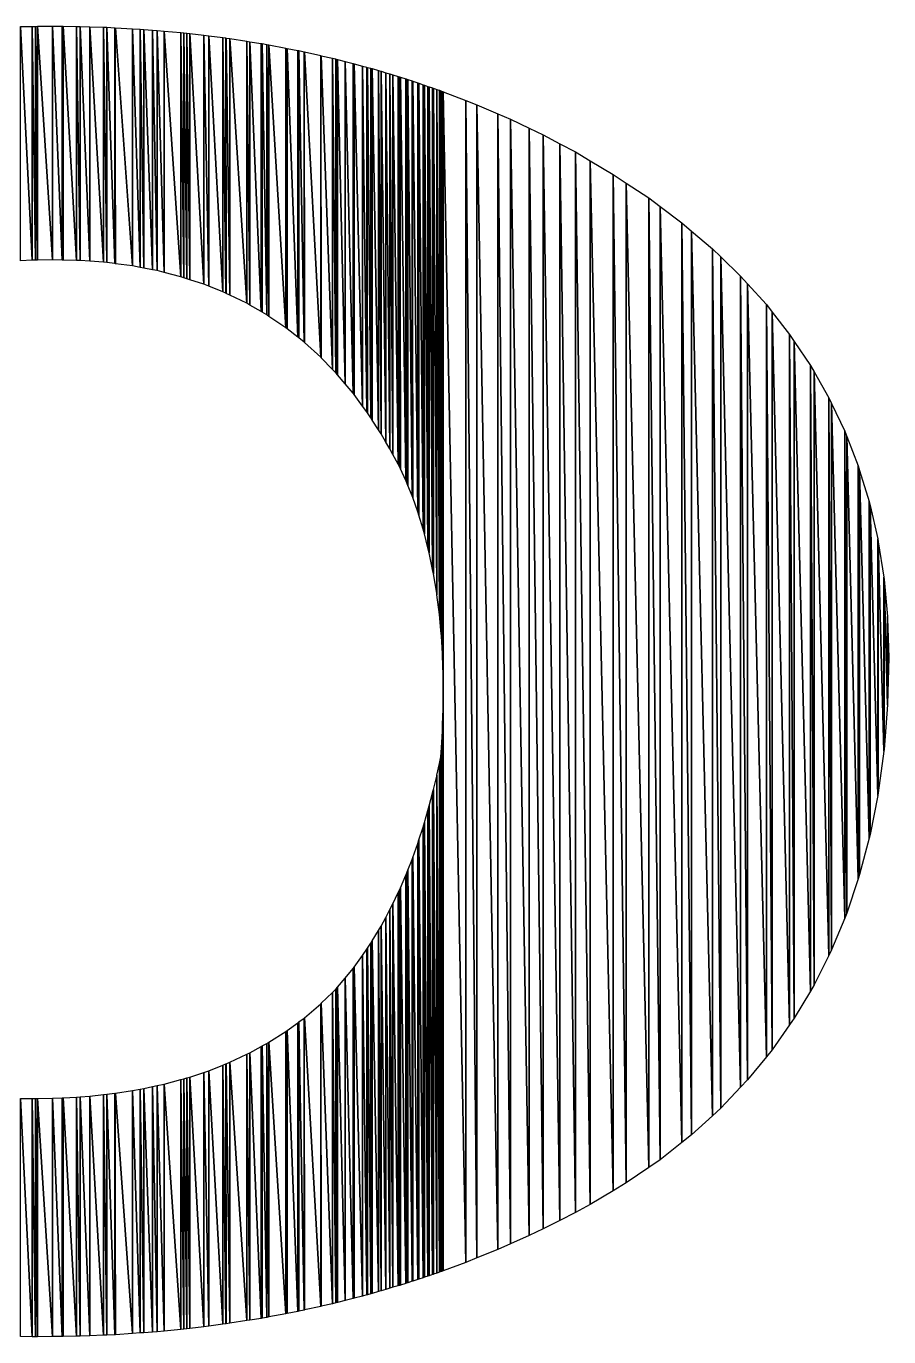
# Model space of a CAD drawing. Header units: millimetres. Extents: x -11062 to -8962, y -7241 to -5756.
# Drawn here: x -9120.72 to -9112.96, y -7086.58 to -7074.78 of the extents above; entities that cross this region are included whole.
import ezdxf

# ---------------------------------------------------------------- set-up
doc = ezdxf.new("R2010")
doc.units = ezdxf.units.MM
doc.header["$LTSCALE"] = 5

msp = doc.modelspace()

# ---------------------------------------------------------------- linework, layer by layer
at = {"color": 7, "linetype": 'Continuous'}
for points in [[(-9120.777, -7076.894), (-9120.777, -7074.785), (-9120.671, -7076.889)], [(-9120.671, -7076.889), (-9120.777, -7074.785), (-9120.671, -7074.785)], [(-9120.671, -7076.889), (-9120.671, -7074.785), (-9120.64, -7076.888)], [(-9120.64, -7076.888), (-9120.671, -7074.785), (-9120.64, -7074.785)], [(-9120.622, -7076.888), (-9120.64, -7074.785), (-9120.622, -7074.784)], [(-9120.64, -7076.888), (-9120.64, -7074.785), (-9120.622, -7076.888)], [(-9120.622, -7076.888), (-9120.622, -7074.784), (-9120.488, -7076.886)], [(-9120.488, -7076.886), (-9120.622, -7074.784), (-9120.488, -7074.784)], [(-9120.4, -7076.888), (-9120.488, -7074.784), (-9120.4, -7074.783)], [(-9120.488, -7076.886), (-9120.488, -7074.784), (-9120.4, -7076.888)], [(-9120.4, -7076.888), (-9120.4, -7074.783), (-9120.392, -7076.888)], [(-9120.392, -7076.888), (-9120.4, -7074.783), (-9120.392, -7074.783)], [(-9120.392, -7076.888), (-9120.392, -7074.783), (-9120.272, -7076.891)], [(-9120.272, -7076.891), (-9120.392, -7074.783), (-9120.272, -7074.786)], [(-9120.272, -7076.891), (-9120.272, -7074.786), (-9120.24, -7076.892)], [(-9120.24, -7076.892), (-9120.272, -7074.786), (-9120.24, -7074.787)], [(-9120.24, -7076.892), (-9120.24, -7074.787), (-9120.152, -7076.898)], [(-9120.152, -7076.898), (-9120.24, -7074.787), (-9120.152, -7074.789)], [(-9120.152, -7076.898), (-9120.152, -7074.789), (-9120.03, -7076.908)], [(-9120.03, -7076.908), (-9120.152, -7074.789), (-9120.03, -7074.792)], [(-9120.03, -7076.908), (-9120.03, -7074.792), (-9120, -7076.91)], [(-9120, -7076.91), (-9120.03, -7074.792), (-9120, -7074.793)], [(-9120, -7076.91), (-9120, -7074.793), (-9119.927, -7076.92)], [(-9119.927, -7076.92), (-9120, -7074.793), (-9119.927, -7074.798)], [(-9119.927, -7076.92), (-9119.927, -7074.798), (-9119.921, -7076.921)], [(-9119.921, -7076.921), (-9119.927, -7074.798)], [(-9119.921, -7076.921), (-9119.921, -7074.798), (-9119.769, -7076.941)], [(-9119.769, -7076.941), (-9119.921, -7074.798), (-9119.769, -7074.806)], [(-9119.769, -7076.941), (-9119.769, -7074.806), (-9119.698, -7076.954)], [(-9119.698, -7076.954), (-9119.769, -7074.806), (-9119.698, -7074.81)], [(-9119.698, -7076.954), (-9119.698, -7074.81), (-9119.665, -7076.961)], [(-9119.665, -7076.961), (-9119.698, -7074.81), (-9119.665, -7074.812)], [(-9119.665, -7076.961), (-9119.665, -7074.812), (-9119.587, -7076.976)], [(-9119.587, -7076.976), (-9119.665, -7074.812), (-9119.587, -7074.819)], [(-9119.587, -7076.976), (-9119.587, -7074.819), (-9119.547, -7076.983)], [(-9119.547, -7076.983), (-9119.587, -7074.819), (-9119.547, -7074.822)], [(-9119.547, -7076.983), (-9119.547, -7074.822), (-9119.484, -7077)], [(-9119.484, -7077), (-9119.547, -7074.822), (-9119.484, -7074.828)], [(-9119.484, -7077), (-9119.484, -7074.828), (-9119.332, -7077.039)], [(-9119.332, -7077.039), (-9119.484, -7074.828), (-9119.332, -7074.841)], [(-9119.332, -7077.039), (-9119.332, -7074.841), (-9119.307, -7077.047)], [(-9119.307, -7077.047), (-9119.332, -7074.841), (-9119.307, -7074.843)], [(-9119.307, -7077.047), (-9119.307, -7074.843), (-9119.278, -7077.056)], [(-9119.278, -7077.056), (-9119.307, -7074.843), (-9119.278, -7074.846)], [(-9119.278, -7077.056), (-9119.278, -7074.846), (-9119.253, -7077.065)], [(-9119.253, -7077.065), (-9119.278, -7074.846), (-9119.253, -7074.849)], [(-9119.253, -7077.065), (-9119.253, -7074.849), (-9119.127, -7077.106)], [(-9119.127, -7077.106), (-9119.253, -7074.849), (-9119.127, -7074.865)], [(-9119.127, -7077.106), (-9119.127, -7074.865), (-9119.081, -7077.124)], [(-9119.081, -7077.124), (-9119.127, -7074.865), (-9119.081, -7074.87)], [(-9119.081, -7077.124), (-9119.081, -7074.87), (-9118.955, -7077.175)], [(-9118.955, -7077.175), (-9119.081, -7074.87), (-9118.955, -7074.885)], [(-9118.955, -7077.175), (-9118.955, -7074.885), (-9118.929, -7077.185)], [(-9118.929, -7077.185), (-9118.955, -7074.885), (-9118.929, -7074.889)], [(-9118.929, -7077.185), (-9118.929, -7074.889), (-9118.924, -7077.188)], [(-9118.924, -7077.188), (-9118.929, -7074.889)], [(-9118.924, -7077.188), (-9118.924, -7074.89), (-9118.892, -7077.203)], [(-9118.892, -7077.203), (-9118.924, -7074.89), (-9118.892, -7074.895)], [(-9118.892, -7077.203), (-9118.892, -7074.895), (-9118.74, -7077.277)], [(-9118.74, -7077.277), (-9118.892, -7074.895), (-9118.74, -7074.918)], [(-9118.74, -7077.277), (-9118.74, -7074.918), (-9118.712, -7077.294)], [(-9118.712, -7077.294), (-9118.74, -7074.918), (-9118.712, -7074.923)], [(-9118.712, -7077.294), (-9118.712, -7074.923), (-9118.609, -7077.352)], [(-9118.609, -7077.352), (-9118.712, -7074.923), (-9118.609, -7074.938)], [(-9118.609, -7077.352), (-9118.609, -7074.938), (-9118.6, -7077.358)], [(-9118.6, -7077.358), (-9118.609, -7074.938), (-9118.6, -7074.94)], [(-9118.6, -7077.358), (-9118.6, -7074.94), (-9118.56, -7077.381)], [(-9118.56, -7077.381), (-9118.6, -7074.94), (-9118.56, -7074.948)], [(-9118.56, -7077.381), (-9118.56, -7074.948), (-9118.54, -7077.395)], [(-9118.54, -7077.395), (-9118.56, -7074.948), (-9118.54, -7074.952)], [(-9118.54, -7077.395), (-9118.54, -7074.952), (-9118.388, -7077.497)], [(-9118.388, -7077.497), (-9118.54, -7074.952), (-9118.388, -7074.981)], [(-9118.388, -7077.497), (-9118.388, -7074.981), (-9118.376, -7077.506)], [(-9118.376, -7077.506), (-9118.388, -7074.981), (-9118.376, -7074.983)], [(-9118.376, -7077.506), (-9118.376, -7074.983), (-9118.281, -7077.581)], [(-9118.281, -7077.581), (-9118.376, -7074.983), (-9118.281, -7075.001)], [(-9118.281, -7077.581), (-9118.281, -7075.001), (-9118.27, -7077.589)], [(-9118.27, -7077.589), (-9118.281, -7075.001), (-9118.27, -7075.003)], [(-9118.27, -7077.589), (-9118.27, -7075.003), (-9118.224, -7077.626)], [(-9118.224, -7077.626), (-9118.27, -7075.003), (-9118.224, -7075.013)], [(-9118.224, -7077.626), (-9118.224, -7075.013), (-9118.221, -7077.629)], [(-9118.221, -7077.629), (-9118.224, -7075.013)], [(-9118.221, -7077.629), (-9118.221, -7075.014), (-9118.074, -7077.762)], [(-9118.074, -7077.762), (-9118.221, -7075.014), (-9118.074, -7075.047)], [(-9118.074, -7077.762), (-9118.074, -7075.047), (-9118.069, -7077.766)], [(-9118.069, -7077.766), (-9118.074, -7075.047)], [(-9118.069, -7077.766), (-9118.069, -7075.049), (-9117.968, -7077.871)], [(-9117.968, -7077.871), (-9118.069, -7075.049), (-9117.968, -7075.071)], [(-9117.968, -7077.871), (-9117.968, -7075.071), (-9117.937, -7077.903)], [(-9117.937, -7077.903), (-9117.968, -7075.071), (-9117.937, -7075.078)], [(-9117.937, -7077.903), (-9117.937, -7075.078), (-9117.935, -7077.905)], [(-9117.935, -7077.905), (-9117.937, -7075.078)], [(-9117.935, -7077.905), (-9117.935, -7075.079), (-9117.922, -7077.919)], [(-9117.922, -7077.919), (-9117.935, -7075.079), (-9117.922, -7075.082)], [(-9117.922, -7077.919), (-9117.922, -7075.082), (-9117.853, -7078.002)], [(-9117.853, -7078.002), (-9117.922, -7075.082), (-9117.853, -7075.101)], [(-9117.853, -7078.002), (-9117.853, -7075.101), (-9117.783, -7078.084)], [(-9117.783, -7078.084), (-9117.853, -7075.101), (-9117.783, -7075.119)], [(-9117.783, -7078.084), (-9117.783, -7075.119), (-9117.773, -7078.098)], [(-9117.773, -7078.098), (-9117.783, -7075.119), (-9117.773, -7075.122)], [(-9117.773, -7078.098), (-9117.773, -7075.122), (-9117.697, -7078.202)], [(-9117.697, -7078.202), (-9117.773, -7075.122), (-9117.697, -7075.142)], [(-9117.697, -7078.202), (-9117.697, -7075.142), (-9117.66, -7078.253)], [(-9117.66, -7078.253), (-9117.697, -7075.142), (-9117.66, -7075.152)], [(-9117.66, -7078.253), (-9117.66, -7075.152), (-9117.653, -7078.262)], [(-9117.653, -7078.262), (-9117.66, -7075.152)], [(-9117.653, -7078.262), (-9117.653, -7075.154), (-9117.624, -7078.308)], [(-9117.624, -7078.308), (-9117.653, -7075.154), (-9117.624, -7075.161)], [(-9117.624, -7078.308), (-9117.624, -7075.161), (-9117.61, -7078.328)], [(-9117.61, -7078.328), (-9117.624, -7075.161), (-9117.61, -7075.165)], [(-9117.61, -7078.328), (-9117.61, -7075.165), (-9117.554, -7078.416)], [(-9117.554, -7078.416), (-9117.61, -7075.165), (-9117.554, -7075.182)], [(-9117.554, -7078.416), (-9117.554, -7075.182), (-9117.531, -7078.451)], [(-9117.531, -7078.451), (-9117.554, -7075.182), (-9117.531, -7075.189)], [(-9117.531, -7078.451), (-9117.531, -7075.189), (-9117.487, -7078.525)], [(-9117.487, -7078.525), (-9117.531, -7075.189), (-9117.487, -7075.202)], [(-9117.487, -7078.525), (-9117.487, -7075.202), (-9117.451, -7078.585)], [(-9117.451, -7078.585), (-9117.487, -7075.202), (-9117.451, -7075.213)], [(-9117.451, -7078.585), (-9117.451, -7075.213), (-9117.424, -7078.636)], [(-9117.424, -7078.636), (-9117.451, -7075.213), (-9117.424, -7075.222)], [(-9117.424, -7078.636), (-9117.424, -7075.222), (-9117.376, -7078.725)], [(-9117.376, -7078.725), (-9117.424, -7075.222), (-9117.376, -7075.236)], [(-9117.376, -7078.725), (-9117.376, -7075.236), (-9117.363, -7078.753)], [(-9117.363, -7078.753), (-9117.376, -7075.236), (-9117.363, -7075.24)], [(-9117.363, -7078.753), (-9117.363, -7075.24), (-9117.357, -7078.767)], [(-9117.357, -7078.767), (-9117.363, -7075.24)], [(-9117.357, -7078.767), (-9117.357, -7075.242), (-9117.308, -7078.872)], [(-9117.308, -7078.872), (-9117.357, -7075.242), (-9117.308, -7075.257)], [(-9117.308, -7078.872), (-9117.308, -7075.257), (-9117.306, -7078.876)], [(-9117.306, -7078.876), (-9117.308, -7075.257)], [(-9117.306, -7078.876), (-9117.306, -7075.257), (-9117.29, -7078.916)], [(-9117.29, -7078.916), (-9117.306, -7075.257), (-9117.29, -7075.262)], [(-9117.29, -7078.916), (-9117.29, -7075.262), (-9117.252, -7079.01)], [(-9117.252, -7079.01), (-9117.29, -7075.262), (-9117.252, -7075.276)], [(-9117.252, -7079.01), (-9117.252, -7075.276), (-9117.246, -7079.025)], [(-9117.246, -7079.025), (-9117.252, -7075.276)], [(-9117.246, -7079.025), (-9117.246, -7075.278), (-9117.201, -7079.153)], [(-9117.201, -7079.153), (-9117.246, -7075.278), (-9117.201, -7075.293)], [(-9117.201, -7079.153), (-9117.201, -7075.293), (-9117.19, -7079.184)], [(-9117.19, -7079.184), (-9117.201, -7075.293), (-9117.19, -7075.297)], [(-9117.19, -7079.184), (-9117.19, -7075.297), (-9117.153, -7079.308)], [(-9117.153, -7079.308), (-9117.19, -7075.297), (-9117.153, -7075.31)], [(-9117.153, -7079.308), (-9117.153, -7075.31), (-9117.141, -7079.35)], [(-9117.141, -7079.35), (-9117.153, -7075.31), (-9117.141, -7075.314)], [(-9117.141, -7079.35), (-9117.141, -7075.314), (-9117.109, -7079.478)], [(-9117.109, -7079.478), (-9117.141, -7075.314), (-9117.109, -7075.325)], [(-9117.109, -7079.478), (-9117.109, -7075.325), (-9117.098, -7079.522)], [(-9117.098, -7079.522), (-9117.109, -7075.325), (-9117.098, -7075.329)], [(-9117.098, -7079.522), (-9117.098, -7075.329), (-9117.067, -7079.671)], [(-9117.067, -7079.671), (-9117.098, -7075.329), (-9117.067, -7075.339)], [(-9117.067, -7079.671), (-9117.067, -7075.339), (-9117.061, -7079.7)], [(-9117.061, -7079.7), (-9117.067, -7075.339)], [(-9117.061, -7079.7), (-9117.061, -7075.342), (-9117.059, -7079.711)], [(-9117.059, -7079.711), (-9117.061, -7075.342)], [(-9117.059, -7079.711), (-9117.059, -7075.342), (-9117.03, -7079.885)], [(-9117.03, -7079.885), (-9117.059, -7075.342), (-9117.03, -7075.352)], [(-9117.03, -7079.885), (-9117.03, -7075.352), (-9117.028, -7079.901)], [(-9117.028, -7079.901), (-9117.03, -7075.352)], [(-9117.028, -7079.901), (-9117.028, -7075.353), (-9117.006, -7080.076)], [(-9117.006, -7080.076), (-9117.028, -7075.353), (-9117.006, -7075.36)], [(-9117.006, -7080.076), (-9117.006, -7075.36), (-9116.993, -7080.222)], [(-9116.993, -7080.222), (-9117.006, -7075.36), (-9116.993, -7075.365)], [(-9116.993, -7080.222), (-9116.993, -7075.365), (-9116.988, -7080.273)], [(-9116.988, -7080.273), (-9116.993, -7075.365)], [(-9116.988, -7080.273), (-9116.988, -7075.367), (-9116.979, -7080.429)], [(-9116.979, -7080.429), (-9116.988, -7075.367), (-9116.979, -7075.37)], [(-9116.979, -7080.429), (-9116.979, -7075.37), (-9116.977, -7080.477)], [(-9116.977, -7080.477), (-9116.979, -7075.37)], [(-9116.977, -7080.477), (-9116.977, -7075.371), (-9116.976, -7080.502)], [(-9116.976, -7080.502), (-9116.977, -7075.371)], [(-9116.976, -7080.502), (-9116.976, -7075.371), (-9116.972, -7080.651)], [(-9116.972, -7080.651), (-9116.976, -7075.371)], [(-9116.972, -7080.651), (-9116.972, -7075.372), (-9116.971, -7080.688)], [(-9116.971, -7080.688), (-9116.972, -7075.372)], [(-9116.971, -7085.983), (-9116.971, -7075.373), (-9116.767, -7085.908)], [(-9116.767, -7085.908), (-9116.971, -7075.373), (-9116.767, -7075.452)], [(-9116.767, -7085.908), (-9116.767, -7075.452), (-9116.668, -7085.868)], [(-9116.668, -7085.868), (-9116.767, -7075.452), (-9116.668, -7075.49)], [(-9116.668, -7085.868), (-9116.668, -7075.49), (-9116.479, -7085.792)], [(-9116.479, -7085.792), (-9116.668, -7075.49), (-9116.479, -7075.572)], [(-9116.479, -7085.792), (-9116.479, -7075.572), (-9116.367, -7085.742)], [(-9116.367, -7085.742), (-9116.479, -7075.572), (-9116.367, -7075.621)], [(-9116.367, -7085.742), (-9116.367, -7075.621), (-9116.197, -7085.666)], [(-9116.197, -7085.666), (-9116.367, -7075.621), (-9116.197, -7075.702)], [(-9116.197, -7085.666), (-9116.197, -7075.702), (-9116.071, -7085.605)], [(-9116.071, -7085.605), (-9116.197, -7075.702), (-9116.071, -7075.762)], [(-9116.071, -7085.605), (-9116.071, -7075.762), (-9115.921, -7085.532)], [(-9115.921, -7085.532), (-9116.071, -7075.762), (-9115.921, -7075.842)], [(-9115.921, -7085.532), (-9115.921, -7075.842), (-9115.782, -7085.458)], [(-9115.782, -7085.458), (-9115.921, -7075.842), (-9115.782, -7075.915)], [(-9115.782, -7085.458), (-9115.782, -7075.915), (-9115.649, -7085.388)], [(-9115.649, -7085.388), (-9115.782, -7075.915), (-9115.649, -7075.994)], [(-9115.649, -7085.388), (-9115.649, -7075.994), (-9115.441, -7085.263)], [(-9115.441, -7085.263), (-9115.649, -7075.994), (-9115.441, -7076.117)], [(-9115.441, -7085.263), (-9115.441, -7076.117), (-9115.324, -7085.193)], [(-9115.324, -7085.193), (-9115.441, -7076.117), (-9115.324, -7076.195)], [(-9115.324, -7085.193), (-9115.324, -7076.195), (-9115.121, -7085.054)], [(-9115.121, -7085.054), (-9115.324, -7076.195), (-9115.121, -7076.329)], [(-9115.121, -7085.054), (-9115.121, -7076.329), (-9115.019, -7084.984)], [(-9115.019, -7084.984), (-9115.121, -7076.329), (-9115.019, -7076.406)], [(-9115.019, -7084.984), (-9115.019, -7076.406), (-9114.824, -7084.829)], [(-9114.824, -7084.829), (-9115.019, -7076.406), (-9114.824, -7076.553)], [(-9114.824, -7084.829), (-9114.824, -7076.553), (-9114.736, -7084.759)], [(-9114.736, -7084.759), (-9114.824, -7076.553), (-9114.736, -7076.628)], [(-9114.736, -7084.759), (-9114.736, -7076.628), (-9114.548, -7084.588)], [(-9114.548, -7084.588), (-9114.736, -7076.628), (-9114.548, -7076.787)], [(-9114.548, -7084.588), (-9114.548, -7076.787), (-9114.473, -7084.519)], [(-9114.473, -7084.519), (-9114.548, -7076.787), (-9114.473, -7076.86)], [(-9114.473, -7084.519), (-9114.473, -7076.86), (-9114.295, -7084.331)], [(-9114.295, -7084.331), (-9114.473, -7076.86), (-9114.295, -7077.033)], [(-9114.295, -7084.331), (-9114.295, -7077.033), (-9114.232, -7084.265)], [(-9114.232, -7084.265), (-9114.295, -7077.033), (-9114.232, -7077.103)], [(-9114.232, -7084.265), (-9114.232, -7077.103), (-9114.063, -7084.058)], [(-9114.063, -7084.058), (-9114.232, -7077.103), (-9114.063, -7077.289)], [(-9114.063, -7084.058), (-9114.063, -7077.289), (-9114.011, -7083.995)], [(-9114.011, -7083.995), (-9114.063, -7077.289), (-9114.011, -7077.356)], [(-9114.011, -7083.995), (-9114.011, -7077.356), (-9113.854, -7083.77)], [(-9113.854, -7083.77), (-9114.011, -7077.356), (-9113.854, -7077.557)], [(-9113.854, -7083.77), (-9113.854, -7077.557), (-9113.812, -7083.71)], [(-9113.812, -7083.71), (-9113.854, -7077.557), (-9113.812, -7077.62)], [(-9113.812, -7083.71), (-9113.812, -7077.62), (-9113.667, -7083.466)], [(-9113.667, -7083.466), (-9113.812, -7077.62), (-9113.667, -7077.836)], [(-9113.667, -7083.466), (-9113.667, -7077.836), (-9113.633, -7083.41)], [(-9113.633, -7083.41), (-9113.667, -7077.836), (-9113.633, -7077.894)], [(-9113.633, -7083.41), (-9113.633, -7077.894), (-9113.501, -7083.145)], [(-9113.501, -7083.145), (-9113.633, -7077.894), (-9113.501, -7078.126)], [(-9113.501, -7083.145), (-9113.501, -7078.126), (-9113.476, -7083.094)], [(-9113.476, -7083.094), (-9113.501, -7078.126), (-9113.476, -7078.179)], [(-9113.476, -7083.094), (-9113.476, -7078.179), (-9113.358, -7082.809)], [(-9113.358, -7082.809), (-9113.476, -7078.179), (-9113.358, -7078.426)], [(-9113.358, -7082.809), (-9113.358, -7078.426), (-9113.339, -7082.764)], [(-9113.339, -7082.764), (-9113.358, -7078.426), (-9113.339, -7078.475)], [(-9113.339, -7082.764), (-9113.339, -7078.475), (-9113.237, -7082.457)], [(-9113.237, -7082.457), (-9113.339, -7078.475), (-9113.237, -7078.738)], [(-9113.237, -7082.457), (-9113.237, -7078.738), (-9113.224, -7082.418)], [(-9113.224, -7082.418), (-9113.237, -7078.738), (-9113.224, -7078.781)], [(-9113.224, -7082.418), (-9113.224, -7078.781), (-9113.137, -7082.09)], [(-9113.137, -7082.09), (-9113.224, -7078.781), (-9113.137, -7079.061)], [(-9113.137, -7082.09), (-9113.137, -7079.061), (-9113.129, -7082.058)], [(-9113.129, -7082.058), (-9113.137, -7079.061), (-9113.129, -7079.097)], [(-9113.129, -7082.058), (-9113.129, -7079.097), (-9113.06, -7081.706)], [(-9113.06, -7081.706), (-9113.129, -7079.097), (-9113.06, -7079.395)], [(-9113.06, -7081.706), (-9113.06, -7079.395), (-9113.056, -7081.682)], [(-9113.056, -7081.682), (-9113.06, -7079.395), (-9113.056, -7079.424)], [(-9113.056, -7081.682), (-9113.056, -7079.424), (-9113.005, -7081.306)], [(-9113.005, -7081.306), (-9113.056, -7079.424), (-9113.005, -7079.74)], [(-9113.005, -7081.306), (-9113.005, -7079.74), (-9113.003, -7081.291)], [(-9113.003, -7081.291), (-9113.005, -7079.74), (-9113.003, -7079.763)], [(-9113.003, -7081.291), (-9113.003, -7079.763), (-9112.972, -7080.891)], [(-9112.972, -7080.891), (-9113.003, -7079.763), (-9112.972, -7080.096)], [(-9112.972, -7080.891), (-9112.972, -7080.096), (-9112.972, -7080.885)], [(-9112.972, -7080.885), (-9112.972, -7080.096), (-9112.972, -7080.114)], [(-9112.972, -7080.885), (-9112.972, -7080.114), (-9112.961, -7080.463)], [(-9116.971, -7085.983), (-9116.972, -7080.904), (-9116.971, -7080.688)], [(-9116.976, -7085.985), (-9116.977, -7081.041), (-9116.976, -7081.022)], [(-9116.972, -7085.983), (-9116.976, -7081.022), (-9116.972, -7080.904)], [(-9116.976, -7085.985), (-9116.976, -7081.022), (-9116.972, -7085.983)], [(-9116.972, -7085.983), (-9116.972, -7080.904), (-9116.971, -7085.983)], [(-9116.979, -7085.986), (-9116.988, -7081.278), (-9116.979, -7081.127)], [(-9116.977, -7085.985), (-9116.979, -7081.127), (-9116.977, -7081.041)], [(-9116.979, -7085.986), (-9116.979, -7081.127), (-9116.977, -7085.985)], [(-9116.977, -7085.985), (-9116.977, -7081.041), (-9116.976, -7085.985)], [(-9116.993, -7085.991), (-9117.006, -7081.419), (-9116.993, -7081.357)], [(-9116.988, -7085.989), (-9116.993, -7081.357), (-9116.988, -7081.278)], [(-9116.993, -7085.991), (-9116.993, -7081.357), (-9116.988, -7085.989)], [(-9116.988, -7085.989), (-9116.988, -7081.278), (-9116.979, -7085.986)], [(-9117.006, -7085.996), (-9117.028, -7081.523), (-9117.006, -7081.419)], [(-9117.006, -7085.996), (-9117.006, -7081.419), (-9116.993, -7085.991)], [(-9117.03, -7086.005), (-9117.059, -7081.651), (-9117.03, -7081.531)], [(-9117.028, -7086.004), (-9117.03, -7081.531), (-9117.028, -7081.523)], [(-9117.03, -7086.005), (-9117.03, -7081.531), (-9117.028, -7086.004)], [(-9117.028, -7086.004), (-9117.028, -7081.523), (-9117.006, -7085.996)], [(-9117.067, -7086.018), (-9117.098, -7081.799), (-9117.067, -7081.684)], [(-9117.061, -7086.016), (-9117.067, -7081.684), (-9117.061, -7081.659)], [(-9117.067, -7086.018), (-9117.067, -7081.684), (-9117.061, -7086.016)], [(-9117.059, -7086.015), (-9117.061, -7081.659), (-9117.059, -7081.651)], [(-9117.061, -7086.016), (-9117.061, -7081.659), (-9117.059, -7086.015)], [(-9117.059, -7086.015), (-9117.059, -7081.651), (-9117.03, -7086.005)], [(-9117.109, -7086.031), (-9117.141, -7081.949), (-9117.109, -7081.84)], [(-9117.098, -7086.028), (-9117.109, -7081.84), (-9117.098, -7081.799)], [(-9117.109, -7086.031), (-9117.109, -7081.84), (-9117.098, -7086.028)], [(-9117.098, -7086.028), (-9117.098, -7081.799), (-9117.067, -7086.018)], [(-9117.141, -7086.042), (-9117.153, -7081.992), (-9117.141, -7081.949)], [(-9117.141, -7086.042), (-9117.141, -7081.949), (-9117.109, -7086.031)], [(-9117.153, -7086.046), (-9117.19, -7082.105), (-9117.153, -7081.992)], [(-9117.153, -7086.046), (-9117.153, -7081.992), (-9117.141, -7086.042)], [(-9117.201, -7086.062), (-9117.246, -7082.264), (-9117.201, -7082.139)], [(-9117.19, -7086.058), (-9117.201, -7082.139), (-9117.19, -7082.105)], [(-9117.201, -7086.062), (-9117.201, -7082.139), (-9117.19, -7086.058)], [(-9117.19, -7086.058), (-9117.19, -7082.105), (-9117.153, -7086.046)], [(-9117.252, -7086.078), (-9117.29, -7082.378), (-9117.252, -7082.281)], [(-9117.246, -7086.076), (-9117.252, -7082.281), (-9117.246, -7082.264)], [(-9117.252, -7086.078), (-9117.252, -7082.281), (-9117.246, -7086.076)], [(-9117.246, -7086.076), (-9117.246, -7082.264), (-9117.201, -7086.062)], [(-9117.308, -7086.097), (-9117.357, -7082.536), (-9117.308, -7082.422)], [(-9117.308, -7086.097), (-9117.308, -7082.422), (-9117.306, -7086.096)], [(-9117.306, -7086.096), (-9117.308, -7082.422)], [(-9117.29, -7086.091), (-9117.306, -7082.418), (-9117.29, -7082.378)], [(-9117.306, -7086.096), (-9117.306, -7082.418), (-9117.29, -7086.091)], [(-9117.29, -7086.091), (-9117.29, -7082.378), (-9117.252, -7086.078)], [(-9117.363, -7086.115), (-9117.376, -7082.578), (-9117.363, -7082.551)], [(-9117.357, -7086.113), (-9117.363, -7082.551), (-9117.357, -7082.536)], [(-9117.363, -7086.115), (-9117.363, -7082.551), (-9117.357, -7086.113)], [(-9117.357, -7086.113), (-9117.357, -7082.536), (-9117.308, -7086.097)], [(-9117.376, -7086.118), (-9117.424, -7082.68), (-9117.376, -7082.578)], [(-9117.376, -7086.118), (-9117.376, -7082.578), (-9117.363, -7086.115)], [(-9117.451, -7086.14), (-9117.487, -7082.803), (-9117.451, -7082.732)], [(-9117.424, -7086.132), (-9117.451, -7082.732), (-9117.424, -7082.68)], [(-9117.451, -7086.14), (-9117.451, -7082.732), (-9117.424, -7086.132)], [(-9117.424, -7086.132), (-9117.424, -7082.68), (-9117.376, -7086.118)], [(-9117.531, -7086.164), (-9117.554, -7082.922), (-9117.531, -7082.882)], [(-9117.487, -7086.151), (-9117.531, -7082.882), (-9117.487, -7082.803)], [(-9117.531, -7086.164), (-9117.531, -7082.882), (-9117.487, -7086.151)], [(-9117.487, -7086.151), (-9117.487, -7082.803), (-9117.451, -7086.14)], [(-9117.61, -7086.187), (-9117.624, -7083.036), (-9117.61, -7083.015)], [(-9117.554, -7086.17), (-9117.61, -7083.015), (-9117.554, -7082.922)], [(-9117.61, -7086.187), (-9117.61, -7083.015), (-9117.554, -7086.17)], [(-9117.554, -7086.17), (-9117.554, -7082.922), (-9117.531, -7086.164)], [(-9117.66, -7086.201), (-9117.697, -7083.146), (-9117.66, -7083.09)], [(-9117.653, -7086.199), (-9117.66, -7083.09), (-9117.653, -7083.08)], [(-9117.66, -7086.201), (-9117.66, -7083.09), (-9117.653, -7086.199)], [(-9117.624, -7086.191), (-9117.653, -7083.08), (-9117.624, -7083.036)], [(-9117.653, -7086.199), (-9117.653, -7083.08), (-9117.624, -7086.191)], [(-9117.624, -7086.191), (-9117.624, -7083.036), (-9117.61, -7086.187)], [(-9117.773, -7086.23), (-9117.783, -7083.263), (-9117.773, -7083.251)], [(-9117.697, -7086.211), (-9117.773, -7083.251), (-9117.697, -7083.146)], [(-9117.773, -7086.23), (-9117.773, -7083.251), (-9117.697, -7086.211)], [(-9117.697, -7086.211), (-9117.697, -7083.146), (-9117.66, -7086.201)], [(-9117.853, -7086.25), (-9117.922, -7083.431), (-9117.853, -7083.351)], [(-9117.783, -7086.233), (-9117.853, -7083.351), (-9117.783, -7083.263)], [(-9117.853, -7086.25), (-9117.853, -7083.351), (-9117.783, -7086.233)], [(-9117.783, -7086.233), (-9117.783, -7083.263), (-9117.773, -7086.23)], [(-9117.968, -7086.28), (-9118.069, -7083.576), (-9117.968, -7083.478)], [(-9117.937, -7086.272), (-9117.968, -7083.478), (-9117.937, -7083.448)], [(-9117.968, -7086.28), (-9117.968, -7083.478), (-9117.937, -7086.272)], [(-9117.937, -7086.272), (-9117.937, -7083.448), (-9117.935, -7086.272)], [(-9117.935, -7086.272), (-9117.937, -7083.448)], [(-9117.922, -7086.268), (-9117.935, -7083.446), (-9117.922, -7083.431)], [(-9117.935, -7086.272), (-9117.935, -7083.446), (-9117.922, -7086.268)], [(-9117.922, -7086.268), (-9117.922, -7083.431), (-9117.853, -7086.25)], [(-9118.074, -7086.304), (-9118.221, -7083.706), (-9118.074, -7083.581)], [(-9118.074, -7086.304), (-9118.074, -7083.581), (-9118.069, -7086.302)], [(-9118.069, -7086.302), (-9118.074, -7083.581)], [(-9118.069, -7086.302), (-9118.069, -7083.576), (-9117.968, -7086.28)], [(-9118.224, -7086.337), (-9118.27, -7083.743), (-9118.224, -7083.709)], [(-9118.224, -7086.337), (-9118.224, -7083.709), (-9118.221, -7086.336)], [(-9118.221, -7086.336), (-9118.224, -7083.709)], [(-9118.221, -7086.336), (-9118.221, -7083.706), (-9118.074, -7086.304)], [(-9118.388, -7086.37), (-9118.54, -7083.926), (-9118.388, -7083.829)], [(-9118.376, -7086.368), (-9118.388, -7083.829), (-9118.376, -7083.821)], [(-9118.388, -7086.37), (-9118.388, -7083.829), (-9118.376, -7086.368)], [(-9118.281, -7086.35), (-9118.376, -7083.821), (-9118.281, -7083.751)], [(-9118.376, -7086.368), (-9118.376, -7083.821), (-9118.281, -7086.35)], [(-9118.27, -7086.347), (-9118.281, -7083.751), (-9118.27, -7083.743)], [(-9118.281, -7086.35), (-9118.281, -7083.751), (-9118.27, -7086.347)], [(-9118.27, -7086.347), (-9118.27, -7083.743), (-9118.224, -7086.337)], [(-9118.609, -7086.412), (-9118.712, -7084.022), (-9118.609, -7083.965)], [(-9118.6, -7086.41), (-9118.609, -7083.965), (-9118.6, -7083.96)], [(-9118.609, -7086.412), (-9118.609, -7083.965), (-9118.6, -7086.41)], [(-9118.56, -7086.403), (-9118.6, -7083.96), (-9118.56, -7083.938)], [(-9118.6, -7086.41), (-9118.6, -7083.96), (-9118.56, -7086.403)], [(-9118.54, -7086.399), (-9118.56, -7083.938), (-9118.54, -7083.926)], [(-9118.56, -7086.403), (-9118.56, -7083.938), (-9118.54, -7086.399)], [(-9118.54, -7086.399), (-9118.54, -7083.926), (-9118.388, -7086.37)], [(-9118.74, -7086.432), (-9118.892, -7084.107), (-9118.74, -7084.035)], [(-9118.712, -7086.428), (-9118.74, -7084.035), (-9118.712, -7084.022)], [(-9118.74, -7086.432), (-9118.74, -7084.035), (-9118.712, -7086.428)], [(-9118.712, -7086.428), (-9118.712, -7084.022), (-9118.609, -7086.412)], [(-9119.127, -7086.487), (-9119.253, -7084.24), (-9119.127, -7084.198)], [(-9119.081, -7086.481), (-9119.127, -7084.198), (-9119.081, -7084.183)], [(-9119.127, -7086.487), (-9119.127, -7084.198), (-9119.081, -7086.481)], [(-9118.955, -7086.465), (-9119.081, -7084.183), (-9118.955, -7084.132)], [(-9119.081, -7086.481), (-9119.081, -7084.183), (-9118.955, -7086.465)], [(-9118.929, -7086.462), (-9118.955, -7084.132), (-9118.929, -7084.122)], [(-9118.955, -7086.465), (-9118.955, -7084.132), (-9118.929, -7086.462)], [(-9118.929, -7086.462), (-9118.929, -7084.122), (-9118.924, -7086.461)], [(-9118.924, -7086.461), (-9118.929, -7084.122)], [(-9118.892, -7086.456), (-9118.924, -7084.12), (-9118.892, -7084.107)], [(-9118.924, -7086.461), (-9118.924, -7084.12), (-9118.892, -7086.456)], [(-9118.892, -7086.456), (-9118.892, -7084.107), (-9118.74, -7086.432)], [(-9119.547, -7086.532), (-9119.587, -7084.326), (-9119.547, -7084.317)], [(-9119.484, -7086.526), (-9119.547, -7084.317), (-9119.484, -7084.304)], [(-9119.547, -7086.532), (-9119.547, -7084.317), (-9119.484, -7086.526)], [(-9119.332, -7086.511), (-9119.484, -7084.304), (-9119.332, -7084.263)], [(-9119.484, -7086.526), (-9119.484, -7084.304), (-9119.332, -7086.511)], [(-9119.307, -7086.509), (-9119.332, -7084.263), (-9119.307, -7084.256)], [(-9119.332, -7086.511), (-9119.332, -7084.263), (-9119.307, -7086.509)], [(-9119.278, -7086.506), (-9119.307, -7084.256), (-9119.278, -7084.248)], [(-9119.307, -7086.509), (-9119.307, -7084.256), (-9119.278, -7086.506)], [(-9119.253, -7086.503), (-9119.278, -7084.248), (-9119.253, -7084.24)], [(-9119.278, -7086.506), (-9119.278, -7084.248), (-9119.253, -7086.503)], [(-9119.253, -7086.503), (-9119.253, -7084.24), (-9119.127, -7086.487)], [(-9120.777, -7086.576), (-9120.777, -7084.432), (-9120.671, -7086.577)], [(-9120.671, -7086.577), (-9120.777, -7084.432), (-9120.671, -7084.434)], [(-9120.671, -7086.577), (-9120.671, -7084.434), (-9120.64, -7086.577)], [(-9120.64, -7086.577), (-9120.671, -7084.434), (-9120.64, -7084.434)], [(-9120.64, -7086.577), (-9120.64, -7084.434), (-9120.622, -7086.578)], [(-9120.622, -7086.578), (-9120.64, -7084.434), (-9120.622, -7084.434)], [(-9120.488, -7086.576), (-9120.622, -7084.434), (-9120.488, -7084.43)], [(-9120.622, -7086.578), (-9120.622, -7084.434), (-9120.488, -7086.576)], [(-9120.4, -7086.575), (-9120.488, -7084.43), (-9120.4, -7084.428)], [(-9120.488, -7086.576), (-9120.488, -7084.43), (-9120.4, -7086.575)], [(-9120.4, -7086.575), (-9120.4, -7084.428), (-9120.392, -7086.575)], [(-9120.392, -7086.575), (-9120.4, -7084.428), (-9120.392, -7084.428)], [(-9120.272, -7086.573), (-9120.392, -7084.428), (-9120.272, -7084.42)], [(-9120.392, -7086.575), (-9120.392, -7084.428), (-9120.272, -7086.573)], [(-9120.24, -7086.572), (-9120.272, -7084.42), (-9120.24, -7084.418)], [(-9120.272, -7086.573), (-9120.272, -7084.42), (-9120.24, -7086.572)], [(-9120.152, -7086.568), (-9120.24, -7084.418), (-9120.152, -7084.412)], [(-9120.24, -7086.572), (-9120.24, -7084.418), (-9120.152, -7086.568)], [(-9120.03, -7086.563), (-9120.152, -7084.412), (-9120.03, -7084.398)], [(-9120.152, -7086.568), (-9120.152, -7084.412), (-9120.03, -7086.563)], [(-9120, -7086.562), (-9120.03, -7084.398), (-9120, -7084.395)], [(-9120.03, -7086.563), (-9120.03, -7084.398), (-9120, -7086.562)], [(-9119.927, -7086.559), (-9120, -7084.395), (-9119.927, -7084.386)], [(-9120, -7086.562), (-9120, -7084.395), (-9119.927, -7086.559)], [(-9119.927, -7086.559), (-9119.927, -7084.386), (-9119.921, -7086.559)], [(-9119.921, -7086.559), (-9119.927, -7084.386)], [(-9119.769, -7086.548), (-9119.921, -7084.386), (-9119.769, -7084.361)], [(-9119.921, -7086.559), (-9119.921, -7084.386), (-9119.769, -7086.548)], [(-9119.698, -7086.543), (-9119.769, -7084.361), (-9119.698, -7084.35)], [(-9119.769, -7086.548), (-9119.769, -7084.361), (-9119.698, -7086.543)], [(-9119.665, -7086.541), (-9119.698, -7084.35), (-9119.665, -7084.343)], [(-9119.698, -7086.543), (-9119.698, -7084.35), (-9119.665, -7086.541)], [(-9119.587, -7086.536), (-9119.665, -7084.343), (-9119.587, -7084.326)], [(-9119.665, -7086.541), (-9119.665, -7084.343), (-9119.587, -7086.536)], [(-9119.587, -7086.536), (-9119.587, -7084.326), (-9119.547, -7086.532)]]:
    msp.add_lwpolyline(points, close=True, dxfattribs=at)

doc.saveas('drawing.dxf')
